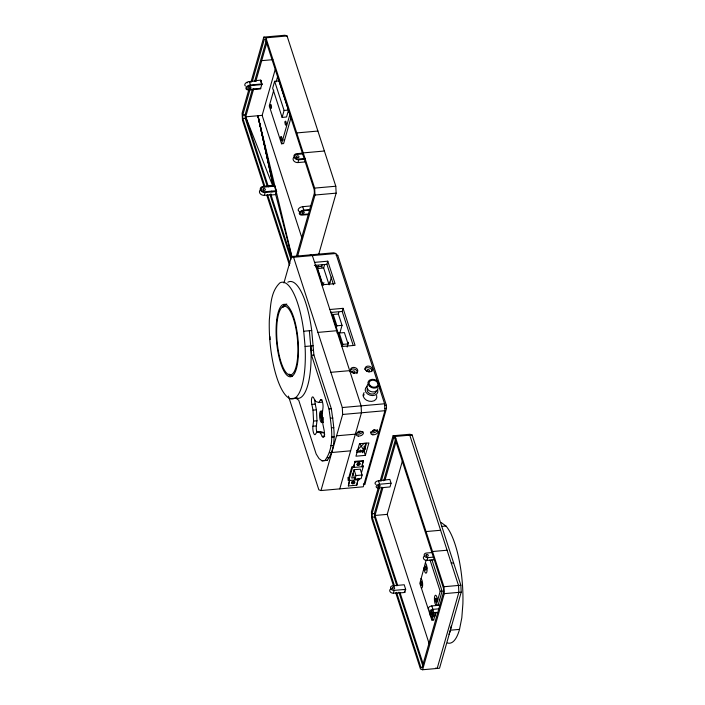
<?xml version="1.0" encoding="UTF-8"?>
<svg xmlns="http://www.w3.org/2000/svg" width="705" height="705" viewBox="0 0 705 705"><rect width="100%" height="100%" fill="white"/><g stroke="black" fill="none" stroke-linecap="round" stroke-linejoin="round"><path stroke-width="1.06" d="M275.629 190.473L274.633 185.389L263.141 186.411A3.948 2.987 15.9 0 0 260.365 189.795A3.948 2.987 15.9 0 0 265.115 192.509L276.633 191.487L275.655 188.438M310.87 346.014A58.594 17.502 84.8 0 1 295.88 398.131L298.735 400.273L316.175 454.038L319.074 458.611L322.053 460.832L324.899 460.541C335.589 446.098 331.156 425.617 328.997 408.979L311.557 355.214L309.354 330.733M322.053 460.832L327.252 460.339C337.933 445.886 333.509 425.406 331.35 408.768L313.91 355.003L311.707 330.522A58.594 17.361 84.9 0 0 287.816 282.22M324.723 434.368L323.815 432.606L320.467 431.495L317.038 431.804L315.514 434.209A5.349 1.586 84.9 0 1 313.505 432.711A5.349 1.586 84.9 0 1 312.923 426.225L313.558 421.07L313.002 410.16L311.821 404.406A5.349 1.586 84.9 0 1 311.751 398.087A5.349 1.586 84.9 0 1 313.672 397.893L315.496 401.409L318.836 402.52L322.273 402.211M316.942 432.412A5.349 1.586 84.9 0 1 316.36 425.926L316.986 420.77L316.43 409.852L315.25 404.097A5.349 1.586 84.9 0 1 314.879 400.017M449.014 634.35A60.736 17.986 84.9 0 0 450.372 630.199L451.191 625.996M447.419 642.951A60.736 17.986 84.9 0 0 459.528 629.389L461.81 617.827L462.885 603.877A60.736 17.986 84.9 0 0 445.974 526.018L441.092 522.476M260.718 80.15L261.775 84.591L260.524 88.945L249.024 89.967A3.948 2.309 -18 0 1 245.966 87.817A3.948 2.309 -18 0 1 250.442 84.988L261.952 83.966L260.718 80.15L256.03 80.573L255.853 81.19L266.781 42.829M260.674 81.154L260.841 80.537L261.775 84.591L250.275 85.613A2.961 1.727 -18 0 0 246.926 87.728A2.961 1.727 -18 0 0 249.209 89.341L260.727 88.319M391.063 483.216L390.015 486.952L378.497 487.975A2.961 1.727 -18 0 1 376.214 486.353A2.961 1.727 -18 0 1 379.563 484.238L391.063 483.216L389.839 479.4L378.453 480.81A2.961 1.727 -18 0 0 375.333 482.432A2.961 1.727 -18 0 0 376.047 484.414M426.19 559.981L419.827 583.361L431.883 620.144L434.201 612.363M405.666 589.354L394.174 590.376A2.961 2.238 15.9 0 1 390.605 588.34A2.961 2.238 15.9 0 1 392.685 585.802L404.203 584.771L405.666 589.354L404.802 592.464L400.096 592.879L423.388 664.683M248.733 89.976L242.115 113.223L242.467 120.15L264.128 186.931M250.848 82.573L263.793 37.127L284.935 35.25L287.058 35.955L335.8 186.226L336.144 193.152L318.686 254.443M264.904 186.42L242.908 118.59L242.731 115.126L250.257 88.707M252.364 81.313L264.41 39.039L265.468 39.392L314.21 189.663L314.386 193.117L296.32 256.532M267.257 186.217L245.261 118.387L245.084 114.924L252.311 89.561M254.717 81.101L266.155 40.943M253.721 88.671L245.701 116.827L268.402 186.816M261.775 84.591L261.952 83.966M302.084 238.501L262.145 115.364L275.188 69.592M279.048 80.89L274.633 81.278L272.659 88.213L282.123 117.4L286.538 117.004L288.512 110.068L284.097 110.465L282.123 117.4M273.76 90.187L269.275 105.926L281.551 143.785L283.595 143.6L291.068 117.374M276.149 81.798L277.647 76.545L289.922 114.404L281.551 143.785M260.594 189.786A3.948 2.987 15.9 0 0 259.951 193.373A3.948 2.987 15.9 0 0 264.322 195.311L265.115 192.509M270.896 193.946L271.064 195.003L275.743 194.589L276.633 191.487M293.624 157.594A3.948 2.987 15.9 0 0 293.888 160.987A3.948 2.987 15.9 0 0 297.968 162.564L298.77 159.762L304.622 159.242M283.921 282.978L291.447 256.558L333.738 252.795L335.862 253.5L377.827 382.903M297.536 256.329L315.003 195.029L314.65 188.103L265.908 37.832L263.793 37.127M317.435 269.151L318.404 265.732M322.229 264.719L321.762 266.367L315.884 266.887M329.905 282.035L329.103 284.846L323.648 268.006L324.45 265.195M333.509 284.714L326.891 264.305L327.781 261.194L314.562 262.375M323.868 282.564L323.066 285.384L317.602 268.543L323.648 268.006M329.332 284.459L331.429 277.091M332.707 316.245L333.209 314.465L338.356 314.007L338.823 312.359M336.382 327.569L336.884 325.798L333.209 314.465M353.179 345.362L342.181 311.443L343.071 308.332L329.852 309.513M338.735 334.813L339.237 333.042L344.384 332.584L348.058 343.917L342.912 344.375L342.41 346.146L331.35 312.068M338.356 314.007L342.031 325.34L339.969 332.575L336.884 332.848M347.177 347.019L348.526 342.269M288.442 396.069L318.854 489.843L320.978 490.548L342.656 414.461L342.304 407.534L293.571 257.263L291.447 256.558M339.775 488.882L361.454 412.786L361.101 405.86L312.368 255.589L310.244 254.884M348.032 480.281L351.91 466.675L354.016 466.49M359.435 479.611L348.799 480.554L352.491 467.574L363.137 466.631M349.46 480.739L348.367 485.93L356.748 485.181L358.105 479.083L356.748 485.181M354.976 461.37L353.619 467.477L354.976 461.37L363.366 460.629L362.009 466.728M348.367 485.93L349.715 479.832M353.038 473.337L354.941 479.188L361.092 478.642L362.123 475.02L360.229 469.16L354.069 469.706L351.707 478.025L354.782 477.752M360.096 451.993L360.669 449.975M354.941 479.188L355.972 475.567L354.069 469.706M362.626 452.751L364.379 446.6M365.816 443.189L363.736 450.486L357.294 451.059M365.357 455.368L368.9 442.925L359.497 443.762L355.954 456.197L365.357 455.368L364.115 451.552L366.477 443.26M362.062 465.185L363.366 460.629M361.401 472.976L363.489 465.652M378.506 384.992L384.595 403.771L384.948 410.698L363.269 486.794L320.978 490.548M363.348 484.3L364.917 484.168L386.516 408.327L386.366 405.269L337.73 255.316L336.796 255.007M378.329 487.543L371.403 511.848L371.755 518.774L393.751 586.604M380.136 481.207L393.073 435.76L409.993 434.254L412.117 434.959L460.858 585.229L461.202 592.156L439.532 668.243L422.612 669.75L420.488 669.045L395.778 592.87M394.536 586.093L372.196 517.223L372.02 513.76L379.546 487.34M381.352 480.995L393.698 437.664L395.258 437.523M396.88 585.881L374.549 517.012L374.373 513.548L381.899 487.129M383.705 480.784L395.743 438.51M397.602 585.185L374.989 515.461L382.903 487.666M385.142 479.823L396.069 441.436M429.178 643.771L387.204 514.368L402.555 460.471M390.112 589.442A2.961 2.238 15.9 0 0 390.314 591.997A2.961 2.238 15.9 0 0 393.372 593.178L394.174 590.376M400.096 592.879L393.372 593.178M424.225 556.28A2.961 2.238 15.9 0 0 423.749 558.977A2.961 2.238 15.9 0 0 427.027 560.431L427.82 557.629L433.663 557.109M430.024 559.946L440.193 591.319L436.219 605.287A5.067 1.498 84.9 0 1 434.403 599.109A5.067 1.498 84.9 0 1 436.113 595.549L436.51 596.174A5.067 1.498 84.9 0 1 437.497 600.775M433.619 619.871L436.104 612.196M431.918 559.779L442.097 591.151L438.122 605.119A5.067 1.498 84.9 0 1 437.717 604.811M422.612 669.75L444.291 593.654L443.938 586.727L395.197 436.465L393.073 435.76M318.836 402.52L320.361 400.114L322.079 399.964M356.95 450.433L364.229 443.26M420.841 578.761L420.973 578.752A4.679 1.384 84.9 0 1 422.63 583.863A4.679 1.384 84.9 0 1 421.44 588.032L421.299 587.926M265.908 37.832L287.058 35.955M261.705 60.656L272.906 59.661M245.455 86.045A3.948 2.309 -18 0 1 245.411 83.401A3.948 2.309 -18 0 1 249.323 81.56L256.153 80.952M242.731 115.126L245.084 114.924M262.145 115.364L245.701 116.827L272.553 185.415M242.908 118.59L245.261 118.387M296.752 132.928L317.902 131.051M303.229 152.897L324.379 151.011M302.639 153.144L296.787 153.664A3.948 2.987 15.9 0 0 294.02 157.048A3.948 2.987 15.9 0 0 298.77 159.762M302.886 153.901L297.052 154.421A2.961 2.238 15.9 0 0 294.972 156.959A2.961 2.238 15.9 0 0 298.532 159.004L305.344 158.396M297.968 162.564L305.291 161.912M274.915 186.146L263.397 187.169A2.961 2.238 15.9 0 0 261.326 189.707A2.961 2.238 15.9 0 0 264.886 191.751L276.386 190.729L275.831 194.289L275.514 193.822L291.967 257.501M314.65 188.103L335.8 186.226M264.322 195.311L271.143 194.703M315.003 195.029L336.144 193.152M298.382 210.698A3.948 2.309 -18 0 1 302.701 206.671L311.072 205.93M309.195 214.479L302.392 215.087A3.948 2.309 -18 0 1 299.343 212.928A3.948 2.309 -18 0 1 303.811 210.108L310.614 209.5M309.46 210.213L303.617 210.733A2.961 1.727 -18 0 0 300.268 212.848A2.961 1.727 -18 0 0 302.56 214.461L309.372 213.862M293.571 257.263L335.862 253.5M336.162 255.457L337.73 255.316M314.342 265.424L326.891 264.305M321.841 284.82L335.06 283.639L327.781 261.194M330.768 312.465L342.181 311.443M336.884 325.798L342.031 325.34M303.723 331.235L305.089 346.472A58.594 17.361 84.9 0 1 287.887 397.382A58.594 17.361 84.9 0 1 269.328 319.823C270.667 307.371 270.077 292.258 279.823 282.934A58.594 17.361 84.9 0 1 303.732 331.235L311.707 330.522M317.937 332.399L336.734 330.724M305.089 346.472L313.082 345.758M341.855 346.507L355.073 345.335L343.071 308.332M311.134 350.385L313.478 350.182M311.557 355.214L313.91 355.003M330.883 372.319L349.68 370.654M290.24 398.651L297.439 398.008M311.821 404.406L315.25 404.097M313.002 410.16L316.43 409.852M342.304 407.534L384.595 403.771M328.997 408.979L331.35 408.768M384.798 405.41L386.366 405.269M384.956 408.468L386.516 408.327M342.656 414.461L384.948 410.698M330.575 418.206L332.919 417.994M313.558 421.07L316.986 420.77M312.923 426.225L316.36 425.926M331.438 427.838L333.791 427.627M317.038 431.804L320.378 432.914L323.815 432.606M320.378 432.914L322.203 436.421L324.776 436.192M336.567 435.822L355.364 434.157M331.544 436.888L333.897 436.677M331.544 437.215L333.897 437.003M395.197 436.465L412.117 434.959M330.874 445.701L333.218 445.489M329.473 452.716L350.614 450.83M356.704 452.213L364.115 451.552M327.437 457.774L329.781 457.563M324.899 460.541L327.252 460.339M355.179 462.004L363.568 461.255M355.972 475.567L362.123 475.02M357.505 479.435L359.612 479.25M372.02 513.76L374.373 513.548M374.989 515.461L387.204 514.368M372.196 517.223L374.549 517.012M442.044 526.371L445.974 526.018M426.04 531.561L440.607 530.266M432.517 551.522L447.085 550.226M432.174 552.535L426.34 553.046A2.961 2.238 15.9 0 0 424.26 555.593A2.961 2.238 15.9 0 0 427.82 557.629M427.027 560.431L434.342 559.779M451.271 563.136L453.623 562.925M443.938 586.727L460.858 585.229M440.193 591.319L442.097 591.151M444.291 593.654L461.202 592.156M428.896 609.287A2.961 1.727 -18 0 1 428.86 607.313A2.961 1.727 -18 0 1 431.795 605.93L440.158 605.181M437.682 612.574L431.848 613.094A2.961 1.727 -18 0 1 429.556 611.473A2.961 1.727 -18 0 1 432.905 609.358L438.748 608.838M432.015 620.127L433.892 619.959M450.372 630.199L459.528 629.389M396.562 592.359L420.929 667.494L422.498 667.353M407.649 434.465L409.764 435.17L458.506 585.441L458.858 592.359L437.179 668.455L435.76 667.987M393.698 437.664L394.756 438.017L443.498 588.287L443.674 591.751L421.995 667.846L420.929 667.494M363.983 483.85L364.917 484.168M359.858 443.515L363.736 450.486L363.489 449.719M364.132 446.23L365.252 449.323M379.519 386.49L380.533 389.636M274.633 81.278L284.097 110.465M302.701 206.671L303.811 210.108M431.795 605.93L432.905 609.358M339.237 333.042L342.912 344.375M316.148 265.203L322.573 284.996M249.323 81.56L250.442 84.988M378.453 480.81L379.563 484.238M404.3 590.94L404.802 592.464M356.959 450.495L357.629 452.575M269.962 185.803L270.209 186.561M271.698 191.143L271.945 191.901M270.817 194.245L291.385 257.695M269.962 194.562L290.945 259.264M398.915 592.147L422.947 666.243M267.618 194.774L289.949 263.644M266.834 195.285L289.508 265.203M347.847 477.629L348.799 480.554M291.87 256.444L257.915 115.743L273.055 185.274M273.822 186.067L257.915 115.743L273.329 186.049M273.584 185.265L257.915 115.743L273.584 186.208M321.736 266.234L321.947 267.468M430.235 615.483L430.2 615.033A4.679 1.384 84.9 0 1 430.447 611.896M269.971 336.611L270.121 339.572M434.95 616.24L434.95 615.809A4.679 1.384 84.9 0 0 434.835 614.593M433.046 616.408L433.046 615.976A4.679 1.384 84.9 0 0 432.456 612.557M352.747 481.524A1.234 0.723 -18 0 1 354.342 481.912A1.234 0.723 -18 0 1 352.72 482.934A1.234 0.723 -18 0 1 352.236 481.85M357.699 463.308A1.234 0.723 -18 0 1 359.559 463.414A1.234 0.723 -18 0 1 358.052 464.569A1.234 0.723 -18 0 1 357.47 463.485M362.74 431.539A3.701 2.159 -18 0 1 359.48 434.024A3.701 2.159 -18 0 1 355.831 433.284M373.386 429.935A1.234 0.723 -18 0 1 374.972 430.253A1.234 0.723 -18 0 1 373.562 431.328A1.234 0.723 -18 0 1 372.698 430.455M359.991 431.125A1.234 0.723 -18 0 1 360.185 432.086A1.234 0.723 -18 0 1 358.598 432.614A1.234 0.723 -18 0 1 358.131 431.751M358.537 431.372A1.234 0.723 -18 0 1 359.118 431.125M366.97 371.297A1.234 0.934 15.9 0 1 369.006 371.967M352.403 372.592A1.234 0.934 15.9 0 1 354.439 373.262M363.19 395.725A6.962 5.261 15.9 0 1 364.282 394.756M377.36 429.645A3.701 2.159 -18 0 1 374.514 432.588A3.701 2.159 -18 0 1 370.398 431.989M376.62 395.417A6.962 5.261 15.9 0 1 369.067 401.198A6.962 5.261 15.9 0 1 364.071 392.623M364.758 369.358A3.701 2.802 15.9 0 1 369.226 367.878A3.701 2.802 15.9 0 1 371.791 371.676M357.224 372.971A3.701 2.802 15.9 0 1 356.853 373.606M350.059 371.368A3.701 2.802 15.9 0 1 353.716 368.962A3.701 2.802 15.9 0 1 357.347 372.249M283.833 139.872A2.027 0.599 84.9 0 1 283.727 140.145M299.493 211.482A3.948 2.309 -18 0 1 298.832 211.156M247.014 82.899A2.961 1.727 -18 0 1 247.684 82.556M390.579 589.027A2.961 2.238 15.9 0 1 391.187 588.737M439.286 599.294A5.067 1.498 84.9 0 1 439.4 600.607M426.86 568.318A2.097 0.626 84.9 0 1 426.807 567.772M424.005 567.64A5.067 1.498 84.9 0 0 425.996 573.191A5.067 1.498 84.9 0 0 426.966 567.34L426.754 566.08A5.067 1.498 84.9 0 0 425.291 563.128M292.443 376.32A36.369 10.769 84.9 0 1 289.526 374.144M283.507 307.213A36.369 10.769 84.9 0 1 285.992 304.498M323.049 422.031A5.349 1.586 84.9 0 1 321.154 416.188A5.349 1.586 84.9 0 1 322.511 411.429M291.456 376.408A36.369 10.769 84.9 0 1 288.539 374.232M282.52 307.301A36.369 10.769 84.9 0 1 286.847 304.119M320.361 400.114A5.349 1.586 84.9 0 1 322.37 401.612A5.349 1.586 84.9 0 1 322.952 408.089L322.317 413.253L322.872 424.163L324.053 429.918A5.349 1.586 84.9 0 1 324.124 436.236A5.349 1.586 84.9 0 1 322.203 436.421M352.861 372.725A1.234 0.934 15.9 0 1 354.227 373.324M323.146 417.448A5.843 1.727 84.9 0 1 321.189 422.295A5.843 1.727 84.9 0 1 319.682 413.447A5.843 1.727 84.9 0 1 322.414 413.174M323.375 422.489A5.843 1.727 84.9 0 1 320.995 417.677A5.843 1.727 84.9 0 1 321.885 410.997M359.03 462.797A1.56 0.908 -18 0 1 359.524 464.154A1.56 0.908 -18 0 1 357.135 464.569M357.876 463A1.56 0.908 -18 0 1 358.66 462.797M353.029 481.233A1.56 0.908 -18 0 1 354.624 482.017A1.56 0.908 -18 0 1 352.491 483.128A1.56 0.908 -18 0 1 352.007 481.771M377.695 390.015A6.468 4.891 15.9 0 1 369.869 395.161A6.468 4.891 15.9 0 1 367.058 386.507M375.994 391.099A4.521 3.419 15.9 0 1 370.372 393.778A4.521 3.419 15.9 0 1 367.702 388.367M377.995 388.199A5.684 4.292 15.9 0 1 370.936 391.566A5.684 4.292 15.9 0 1 367.578 384.771M432.05 617.377L431.751 617.545A2.062 0.608 84.9 0 1 431.019 615.033A2.062 0.608 84.9 0 1 431.716 613.579L432.139 614.663A2.062 0.608 84.9 0 1 432.05 617.377M421.431 581.722L421.273 581.466A2.062 0.608 84.9 0 0 420.585 583.185L420.629 583.714A2.062 0.608 84.9 0 0 421.317 585.432A2.062 0.608 84.9 0 0 421.846 584.119L421.431 581.722M358.272 436.087A3.701 2.159 -18 0 0 363.41 432.852A3.701 2.159 -18 0 0 357.805 432.332A3.701 2.159 -18 0 0 358.272 436.087M352.844 372.372A1.234 0.934 15.9 0 0 354.879 372.196A1.234 0.934 15.9 0 0 353.39 370.856A1.234 0.934 15.9 0 0 352.844 372.372M367.411 371.077A1.234 0.934 15.9 0 0 369.446 370.9A1.234 0.934 15.9 0 0 367.957 369.561A1.234 0.934 15.9 0 0 367.411 371.077M372.848 434.8A3.701 2.159 -18 0 0 377.977 431.557A3.701 2.159 -18 0 0 372.372 431.037A3.701 2.159 -18 0 0 372.848 434.8M366.124 370.663A3.701 2.802 15.9 0 0 372.231 370.116A3.701 2.802 15.9 0 0 367.79 366.098A3.701 2.802 15.9 0 0 366.124 370.663M351.557 371.958A3.701 2.802 15.9 0 0 357.664 371.412A3.701 2.802 15.9 0 0 353.223 367.393A3.701 2.802 15.9 0 0 351.557 371.958M285.067 121.991A2.027 0.599 84.9 0 0 285.754 125.173A2.027 0.599 84.9 0 0 286.133 122.344A2.027 0.599 84.9 0 0 285.067 121.991M270.315 105.283A2.027 0.599 84.9 0 0 271.002 108.473A2.027 0.599 84.9 0 0 271.381 105.635A2.027 0.599 84.9 0 0 270.315 105.283M280.705 137.308A2.027 0.599 84.9 0 0 281.383 140.498A2.027 0.599 84.9 0 0 281.771 137.66A2.027 0.599 84.9 0 0 280.705 137.308M249.226 88.257A1.234 0.723 -18 0 0 250.936 87.173A1.234 0.723 -18 0 0 249.068 87.006A1.234 0.723 -18 0 0 249.226 88.257M302.568 213.377A1.234 0.723 -18 0 0 304.278 212.293A1.234 0.723 -18 0 0 302.419 212.126A1.234 0.723 -18 0 0 302.568 213.377M296.928 157.277A1.234 0.934 15.9 0 0 298.964 157.1A1.234 0.934 15.9 0 0 297.484 155.761A1.234 0.934 15.9 0 0 296.928 157.277M263.282 190.024A1.234 0.934 15.9 0 0 265.309 189.848A1.234 0.934 15.9 0 0 263.829 188.508A1.234 0.934 15.9 0 0 263.282 190.024M378.514 486.882A1.234 0.723 -18 0 0 380.224 485.807A1.234 0.723 -18 0 0 378.356 485.63A1.234 0.723 -18 0 0 378.514 486.882M426.217 555.91A1.234 0.934 15.9 0 0 428.252 555.725A1.234 0.934 15.9 0 0 426.772 554.386A1.234 0.934 15.9 0 0 426.217 555.91M431.857 612.002A1.234 0.723 -18 0 0 433.566 610.927A1.234 0.723 -18 0 0 431.707 610.75A1.234 0.723 -18 0 0 431.857 612.002M392.562 588.657A1.234 0.934 15.9 0 0 394.597 588.472A1.234 0.934 15.9 0 0 393.117 587.133A1.234 0.934 15.9 0 0 392.562 588.657M424.939 566.926A2.097 0.626 84.9 0 0 425.653 570.23A2.097 0.626 84.9 0 0 426.049 567.296A2.097 0.626 84.9 0 0 424.939 566.926M435.39 599.038A2.097 0.626 84.9 0 0 436.095 602.343A2.097 0.626 84.9 0 0 436.492 599.409A2.097 0.626 84.9 0 0 435.39 599.038M277.329 320.44A34.527 10.231 84.9 0 0 289.015 374.787A34.527 10.231 84.9 0 0 295.501 326.468A34.527 10.231 84.9 0 0 277.329 320.44M276.792 319.365A36.369 10.769 84.9 0 0 289.112 376.611A36.369 10.769 84.9 0 0 295.941 325.71A36.369 10.769 84.9 0 0 276.792 319.365M352.694 483.762A1.56 0.908 -18 0 0 354.853 482.396A1.56 0.908 -18 0 0 352.5 482.176A1.56 0.908 -18 0 0 352.694 483.762M357.928 465.388A1.56 0.908 -18 0 0 360.088 464.031A1.56 0.908 -18 0 0 357.735 463.811A1.56 0.908 -18 0 0 357.928 465.388M369.526 386.331A5.684 4.292 15.9 0 0 378.885 385.494A5.684 4.292 15.9 0 0 372.073 379.334A5.684 4.292 15.9 0 0 369.526 386.331M370.328 385.794A4.521 3.419 15.9 0 0 377.783 385.133A4.521 3.419 15.9 0 0 372.355 380.224A4.521 3.419 15.9 0 0 370.328 385.794"/></g></svg>
